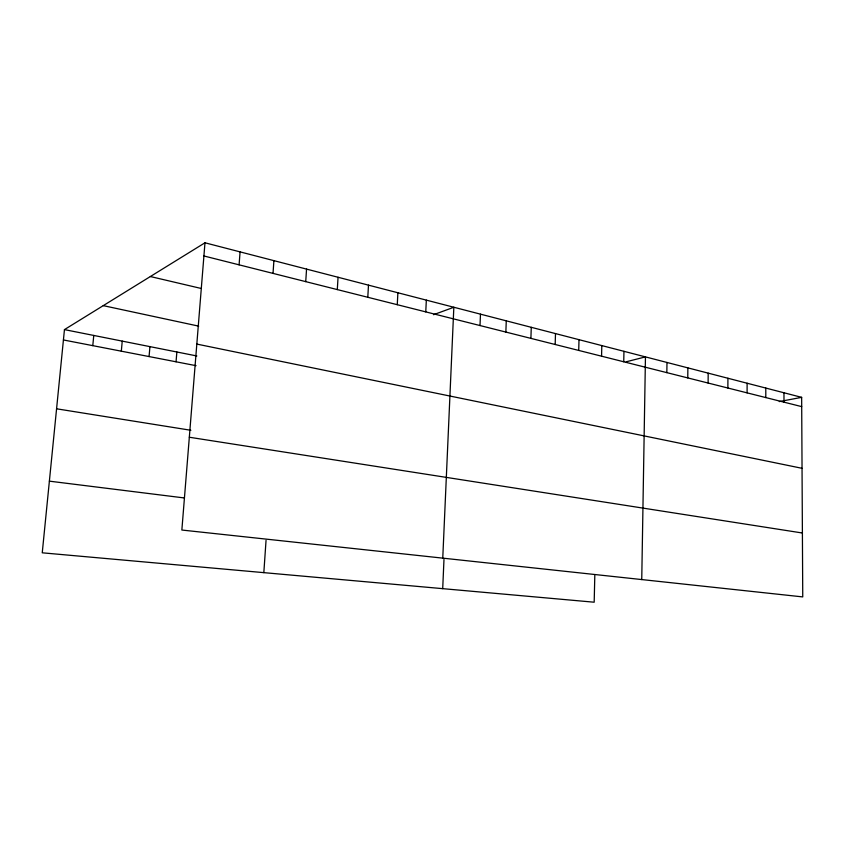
<?xml version="1.0" encoding="UTF-8"?>
<svg xmlns="http://www.w3.org/2000/svg" width="845" height="845" viewBox="0 0 845 845"><rect width="100%" height="100%" fill="white"/><g stroke="black" fill="none" stroke-linecap="round" stroke-linejoin="round"><path stroke-width="1.27" d="M747.096 392.862L747.117 383.218M727.872 388.024L727.925 378.254M708.11 383.038L708.184 373.141M687.767 377.916L687.872 367.881M666.842 372.634L666.98 362.463M641.746 579.575L645.453 356.886L626.145 361.808M623.747 361.776L623.948 351.319M601.566 356.189L601.809 345.584M594.806 575.561L594.183 602.21L42.25 552.81L64.452 329.613L204.976 242.79L801.651 397.351L802.75 596.908L181.855 530.037L204.976 242.79M578.719 350.432L579.005 339.669M555.176 344.496L555.492 333.585M530.903 338.38L531.262 327.311M505.859 332.064L506.271 320.836M480.013 325.557L480.478 314.15M442.759 558.144L453.839 307.253L433.548 314.71M442.706 588.659L443.984 559.422M425.764 311.889L426.334 300.123M397.266 304.707L397.889 292.761M367.797 297.282L368.483 285.145M337.303 289.592L338.053 277.266M305.732 281.638L306.555 269.101M263.83 572.646L266.048 540.377M273.019 273.389L273.907 260.64M239.093 264.844L240.075 251.884M176.045 361.797L176.869 351.985M149.069 356.558L149.935 346.63M121.321 351.182L122.24 341.116M92.792 345.647L93.763 335.444M779.259 401.586L801.651 397.351M49.38 481.154L184.136 497.927M189.322 437.235L802.401 533.005M56.573 408.8L190.864 430.274M63.428 339.954L196.051 365.674M64.452 329.613L196.832 355.967M196.822 344.084L802.042 468.31M103.259 305.637L198.712 326.138M150.357 276.537L201.216 288.472M203.909 255.972L801.704 406.625M783.97 392.767L783.991 402.157M765.792 388.056L765.802 397.572"/></g></svg>
